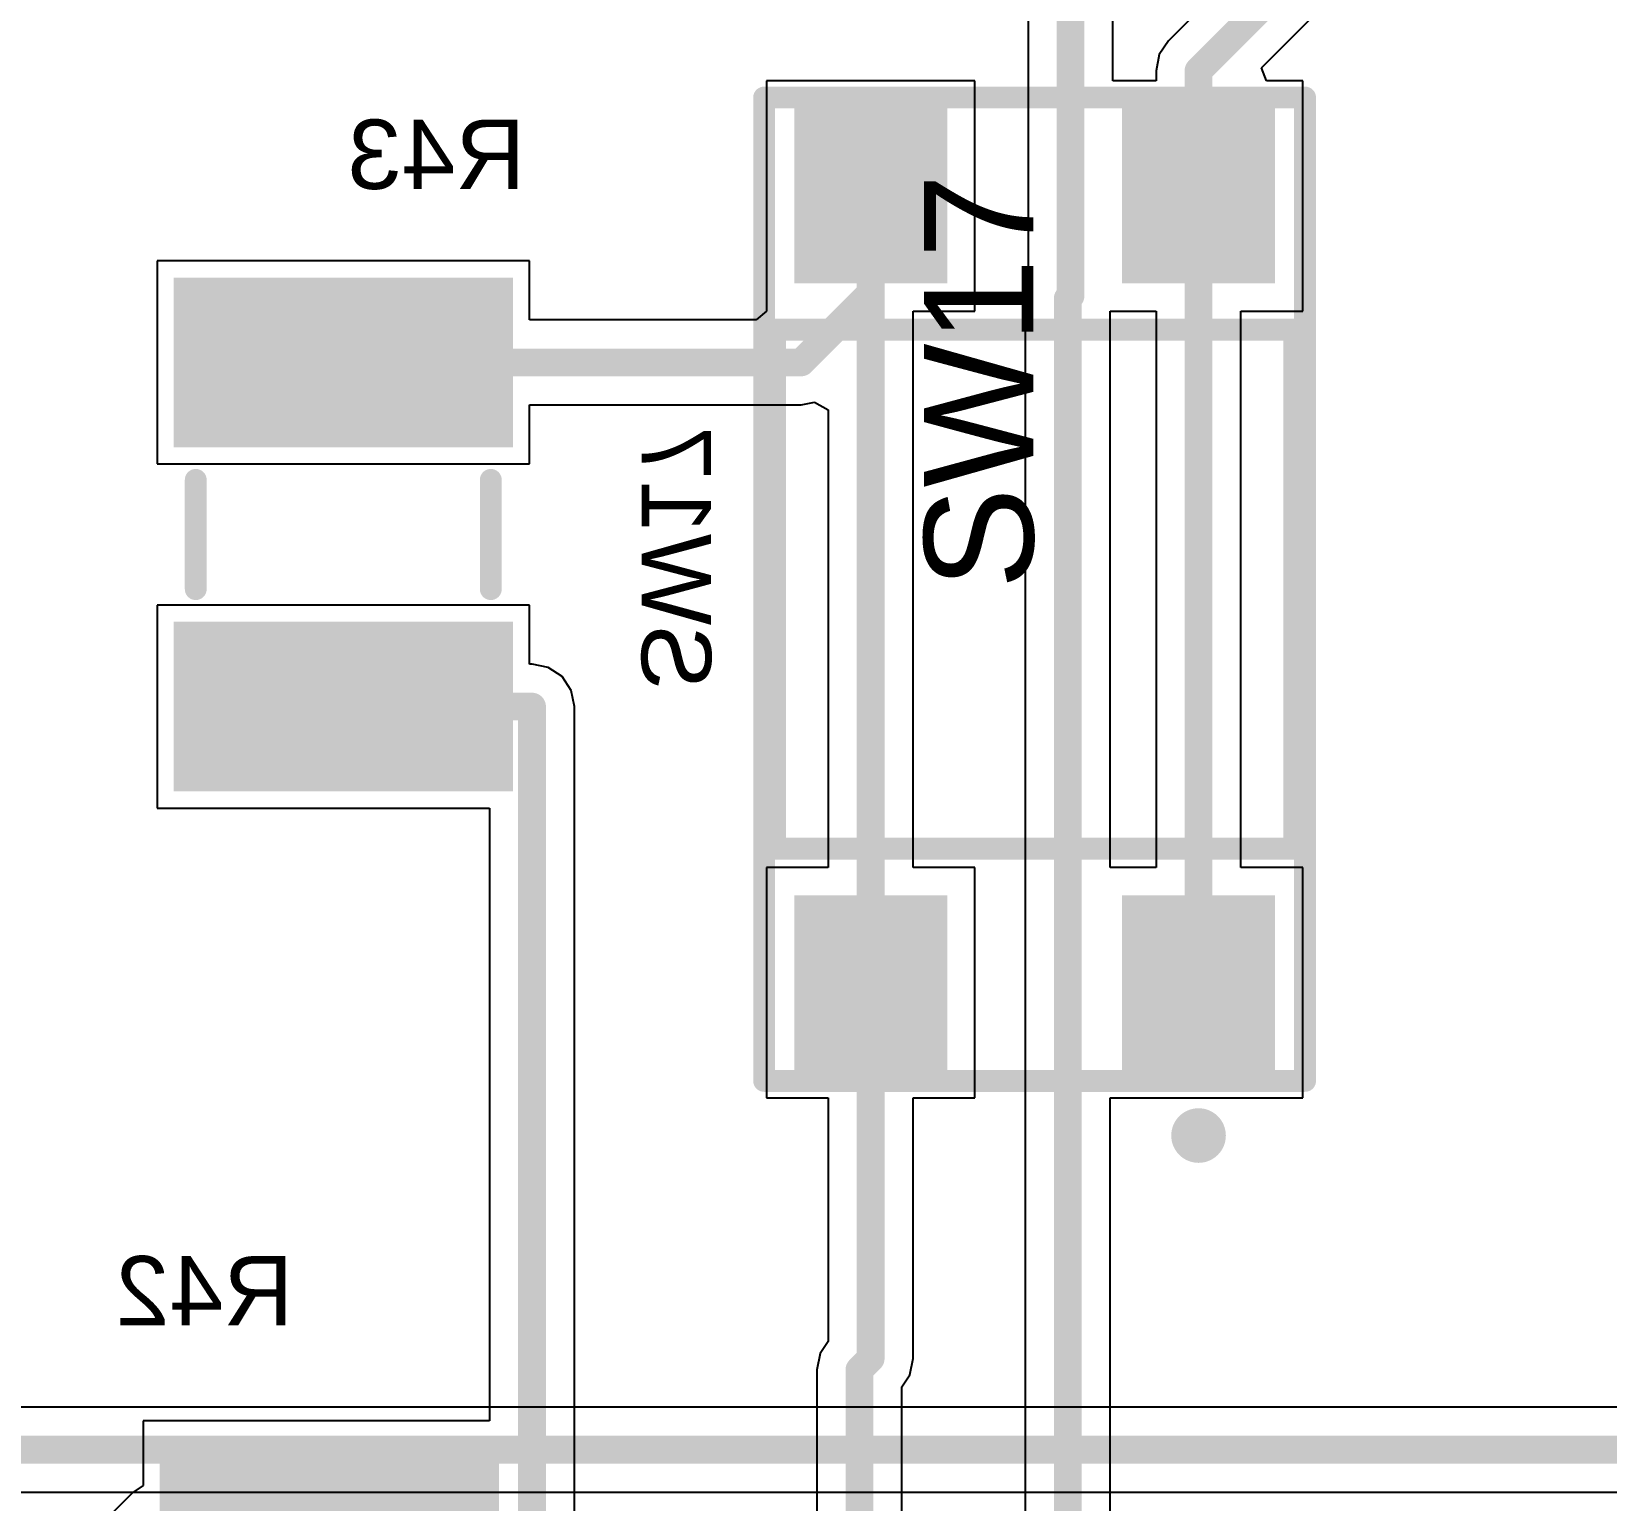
# Model space of a CAD drawing. Header units: inches. Extents: x -8.09 to -2.28, y -0.1 to 6.11.
# Drawn here: x -7.412 to -6.845, y 2.61 to 3.139 of the extents above; entities that cross this region are included whole.
import ezdxf

# ---------------------------------------------------------------- set-up
doc = ezdxf.new("R2010")
doc.units = ezdxf.units.IN
doc.header["$MEASUREMENT"] = 0
for name, color, linetype in [('BottomLayer', 5, 'Continuous'), ('Mechanical5', 56, 'Continuous'), ('TopLayer', 1, 'Continuous'), ('TopOverlay', 2, 'Continuous'), ('TopPaste', 8, 'Continuous'), ('TopSolder', 216, 'Continuous')]:
    doc.layers.add(name, color=color, linetype=linetype)
doc.styles.add('Arial', font='', dxfattribs={"height": 0.2})
doc.styles.get('Arial').set_extended_font_data('Arial')

# ---------------------------------------------------------------- blocks, each defined once
blk = doc.blocks.new('FP_TL3305AF260QG_MFG_18')
at = {"layer": 'TopLayer'}
for points in [[(-0.17323, 0.08661), (-0.11024, 0.08661), (-0.11024, 0.0315), (-0.17323, 0.0315)], [(0.11024, 0.08661), (0.17323, 0.08661), (0.17323, 0.0315), (0.11024, 0.0315)], [(-0.17323, -0.0315), (-0.11024, -0.0315), (-0.11024, -0.08661), (-0.17323, -0.08661)], [(0.11024, -0.0315), (0.17323, -0.0315), (0.17323, -0.08661), (0.11024, -0.08661)]]:
    blk.add_hatch(color=1, dxfattribs=at).paths.add_polyline_path(points)
at = {"layer": 'TopPaste'}
for points in [[(-0.17323, 0.08661), (-0.11024, 0.08661), (-0.11024, 0.0315), (-0.17323, 0.0315)], [(0.11024, 0.08661), (0.17323, 0.08661), (0.17323, 0.0315), (0.11024, 0.0315)], [(-0.17323, -0.0315), (-0.11024, -0.0315), (-0.11024, -0.08661), (-0.17323, -0.08661)], [(0.11024, -0.0315), (0.17323, -0.0315), (0.17323, -0.08661), (0.11024, -0.08661)]]:
    blk.add_hatch(color=8, dxfattribs=at).paths.add_polyline_path(points)
at = {"layer": 'TopSolder'}
for points in [[(-0.17323, 0.08661), (-0.11024, 0.08661), (-0.11024, 0.0315), (-0.17323, 0.0315)], [(0.11024, 0.08661), (0.17323, 0.08661), (0.17323, 0.0315), (0.11024, 0.0315)], [(-0.17323, -0.0315), (-0.11024, -0.0315), (-0.11024, -0.08661), (-0.17323, -0.08661)], [(0.11024, -0.0315), (0.17323, -0.0315), (0.17323, -0.08661), (0.11024, -0.08661)]]:
    blk.add_hatch(color=216, dxfattribs=at).paths.add_polyline_path(points)
at = {"layer": 'Mechanical5'}
for points in [[(-0.17717, 0.09744, 0.00787, 0.00787, 0), (-0.17717, -0.09744, 0.00787, 0.00787, 0)], [(-0.17717, 0.09744, 0.00787, 0.00787, 0), (0.17717, 0.09744, 0.00787, 0.00787, 0)], [(0.17717, 0.09744, 0.00787, 0.00787, 0), (0.17717, -0.09744, 0.00787, 0.00787, 0)], [(-0.17717, -0.09744, 0.00787, 0.00787, 0), (0.17717, -0.09744, 0.00787, 0.00787, 0)]]:
    blk.add_lwpolyline(points, format="xyseb", dxfattribs=at)
for points in [[(-0.17913, 0.09744, 0.00394, 0.00394, 1), (-0.1752, 0.09744, 0.00394, 0.00394, 1)], [(-0.17913, 0.09744, 0.00394, 0.00394, 1), (-0.1752, 0.09744, 0.00394, 0.00394, 1)], [(0.1752, 0.09744, 0.00394, 0.00394, 1), (0.17913, 0.09744, 0.00394, 0.00394, 1)], [(0.1752, 0.09744, 0.00394, 0.00394, 1), (0.17913, 0.09744, 0.00394, 0.00394, 1)], [(-0.17913, -0.09744, 0.00394, 0.00394, 1), (-0.1752, -0.09744, 0.00394, 0.00394, 1)], [(-0.17913, -0.09744, 0.00394, 0.00394, 1), (-0.1752, -0.09744, 0.00394, 0.00394, 1)], [(0.1752, -0.09744, 0.00394, 0.00394, 1), (0.17913, -0.09744, 0.00394, 0.00394, 1)], [(0.1752, -0.09744, 0.00394, 0.00394, 1), (0.17913, -0.09744, 0.00394, 0.00394, 1)]]:
    blk.add_lwpolyline(points, format="xyseb", close=True, dxfattribs=at)
at = {"layer": 'TopOverlay'}
for points in [[(-0.0935, 0.0935, 0.00787, 0.00787, 0), (-0.0935, -0.0935, 0.00787, 0.00787, 0)], [(-0.0935, 0.0935, 0.00787, 0.00787, 0), (0.0935, 0.0935, 0.00787, 0.00787, 0)], [(0.0935, 0.0935, 0.00787, 0.00787, 0), (0.0935, -0.0935, 0.00787, 0.00787, 0)], [(-0.0935, -0.0935, 0.00787, 0.00787, 0), (0.0935, -0.0935, 0.00787, 0.00787, 0)]]:
    blk.add_lwpolyline(points, format="xyseb", dxfattribs=at)
for points in [[(-0.09547, 0.0935, 0.00394, 0.00394, 1), (-0.09154, 0.0935, 0.00394, 0.00394, 1)], [(-0.09547, 0.0935, 0.00394, 0.00394, 1), (-0.09154, 0.0935, 0.00394, 0.00394, 1)], [(0.09154, 0.0935, 0.00394, 0.00394, 1), (0.09547, 0.0935, 0.00394, 0.00394, 1)], [(0.09154, 0.0935, 0.00394, 0.00394, 1), (0.09547, 0.0935, 0.00394, 0.00394, 1)], [(-0.19193, -0.05906, 0.00984, 0.00984, 1), (-0.20177, -0.05906, 0.00984, 0.00984, 1)], [(-0.20423, -0.05906, 0.00492, 0.00492, 1), (-0.19931, -0.05906, 0.00492, 0.00492, 1)], [(-0.19439, -0.05906, 0.00492, 0.00492, 1), (-0.18947, -0.05906, 0.00492, 0.00492, 1)], [(-0.09547, -0.0935, 0.00394, 0.00394, 1), (-0.09154, -0.0935, 0.00394, 0.00394, 1)], [(-0.09547, -0.0935, 0.00394, 0.00394, 1), (-0.09154, -0.0935, 0.00394, 0.00394, 1)], [(0.09154, -0.0935, 0.00394, 0.00394, 1), (0.09547, -0.0935, 0.00394, 0.00394, 1)], [(0.09154, -0.0935, 0.00394, 0.00394, 1), (0.09547, -0.0935, 0.00394, 0.00394, 1)]]:
    blk.add_lwpolyline(points, format="xyseb", close=True, dxfattribs=at)
at = {"layer": 'Mechanical5', "style": 'Arial'}
blk.add_text('SW17', height=0.03937, dxfattribs=at).set_placement((0, 0.00044))
blk = doc.blocks.new('RESC3226X70X40ML20T20_48')
at = {"layer": 'TopLayer'}
for points in [[(-0.08858, -0.05709), (-0.08858, 0.05709), (-0.03543, 0.05709), (-0.03543, -0.05709)], [(0.03543, -0.05709), (0.03543, 0.05709), (0.08858, 0.05709), (0.08858, -0.05709)]]:
    blk.add_hatch(color=1, dxfattribs=at).paths.add_polyline_path(points)
at = {"layer": 'TopPaste'}
for points in [[(-0.08858, -0.05709), (-0.08858, 0.05709), (-0.03543, 0.05709), (-0.03543, -0.05709)], [(0.03543, -0.05709), (0.03543, 0.05709), (0.08858, 0.05709), (0.08858, -0.05709)]]:
    blk.add_hatch(color=8, dxfattribs=at).paths.add_polyline_path(points)
at = {"layer": 'TopSolder'}
for points in [[(-0.09258, -0.06109), (-0.09258, 0.06109), (-0.03143, 0.06109), (-0.03143, -0.06109)], [(0.03143, -0.06109), (0.03143, 0.06109), (0.09258, 0.06109), (0.09258, -0.06109)]]:
    blk.add_hatch(color=216, dxfattribs=at).paths.add_polyline_path(points)
at = {"layer": 'TopOverlay'}
for points in [[(0.01968, 0.05315, 0.00787, 0.00787, 0), (-0.01969, 0.05315, 0.00787, 0.00787, 0)], [(0.01968, -0.05315, 0.00787, 0.00787, 0), (-0.01969, -0.05315, 0.00787, 0.00787, 0)]]:
    blk.add_lwpolyline(points, format="xyseb", dxfattribs=at)
for points in [[(-0.02165, 0.05315, 0.00394, 0.00394, 1), (-0.01772, 0.05315, 0.00394, 0.00394, 1)], [(0.01772, 0.05315, 0.00394, 0.00394, 1), (0.02165, 0.05315, 0.00394, 0.00394, 1)], [(-0.02165, -0.05315, 0.00394, 0.00394, 1), (-0.01772, -0.05315, 0.00394, 0.00394, 1)], [(0.01772, -0.05315, 0.00394, 0.00394, 1), (0.02165, -0.05315, 0.00394, 0.00394, 1)]]:
    blk.add_lwpolyline(points, format="xyseb", close=True, dxfattribs=at)
blk = doc.blocks.new('RESC3226X70X40ML20T20_49')
at = {"layer": 'TopLayer'}
for points in [[(-0.08858, -0.05709), (-0.08858, 0.05709), (-0.03543, 0.05709), (-0.03543, -0.05709)], [(0.03543, -0.05709), (0.03543, 0.05709), (0.08858, 0.05709), (0.08858, -0.05709)]]:
    blk.add_hatch(color=1, dxfattribs=at).paths.add_polyline_path(points)
at = {"layer": 'TopPaste'}
for points in [[(-0.08858, -0.05709), (-0.08858, 0.05709), (-0.03543, 0.05709), (-0.03543, -0.05709)], [(0.03543, -0.05709), (0.03543, 0.05709), (0.08858, 0.05709), (0.08858, -0.05709)]]:
    blk.add_hatch(color=8, dxfattribs=at).paths.add_polyline_path(points)
at = {"layer": 'TopSolder'}
for points in [[(-0.09258, -0.06109), (-0.09258, 0.06109), (-0.03143, 0.06109), (-0.03143, -0.06109)], [(0.03143, -0.06109), (0.03143, 0.06109), (0.09258, 0.06109), (0.09258, -0.06109)]]:
    blk.add_hatch(color=216, dxfattribs=at).paths.add_polyline_path(points)
at = {"layer": 'TopOverlay'}
for points in [[(-0.01969, 0.05315, 0.00787, 0.00787, 0), (0.01969, 0.05315, 0.00787, 0.00787, 0)], [(-0.01969, -0.05315, 0.00787, 0.00787, 0), (0.01969, -0.05315, 0.00787, 0.00787, 0)]]:
    blk.add_lwpolyline(points, format="xyseb", dxfattribs=at)
for points in [[(-0.02165, 0.05315, 0.00394, 0.00394, 1), (-0.01772, 0.05315, 0.00394, 0.00394, 1)], [(0.01772, 0.05315, 0.00394, 0.00394, 1), (0.02165, 0.05315, 0.00394, 0.00394, 1)], [(-0.02165, -0.05315, 0.00394, 0.00394, 1), (-0.01772, -0.05315, 0.00394, 0.00394, 1)], [(0.01772, -0.05315, 0.00394, 0.00394, 1), (0.02165, -0.05315, 0.00394, 0.00394, 1)]]:
    blk.add_lwpolyline(points, format="xyseb", close=True, dxfattribs=at)

msp = doc.modelspace()

# ---------------------------------------------------------------- linework, layer by layer
at = {"layer": 'BottomLayer'}
for p, q in [((-6.13369, 2.64352), (-7.4679, 2.64352)), ((-7.47423, 2.61294), (-5.97533, 2.61294))]:
    msp.add_line(p, q, dxfattribs=at)
msp.add_lwpolyline([(-7.47423, 2.62823, 0.01, 0.01, 0), (-5.969, 2.62823, 0.01, 0.01, 0)], format="xyseb", dxfattribs=at)
at = {"layer": 'TopLayer'}
for p, q in [((-7.05329, 3.96941), (-7.05329, 3.04803)), ((-7.02271, 3.1215), (-7.02271, 3.25117)), ((-6.93581, 3.20281), (-7.0027, 3.13592)), ((-6.96926, 3.12612), (-6.91866, 3.17671)), ((-7.0027, 3.13592), (-7.00602, 3.13096)), ((-7.00602, 3.13096), (-7.00718, 3.12511)), ((-7.07244, 3.1215), (-7.14756, 3.1215)), ((-7.14756, 3.1215), (-7.14756, 3.0385)), ((-7.07244, 3.0385), (-7.07244, 3.1215)), ((-7.00718, 3.1215), (-7.02271, 3.1215)), ((-7.00718, 3.12511), (-7.00718, 3.1215)), ((-6.96734, 3.1215), (-6.96926, 3.12612)), ((-6.95433, 3.1215), (-6.96734, 3.1215)), ((-6.95433, 3.0385), (-6.95433, 3.1215)), ((-7.23291, 3.05657), (-7.36709, 3.05657)), ((-7.36709, 3.05657), (-7.36709, 2.98343)), ((-7.23291, 3.03529), (-7.23291, 3.05657)), ((-7.05329, 3.04803), (-7.05429, 3.043)), ((-7.05429, 3.043), (-7.05429, 2.4064)), ((-7.14756, 3.0385), (-7.15123, 3.03529)), ((-7.09471, 2.83803), (-7.09471, 3.0385)), ((-7.09471, 3.0385), (-7.07244, 3.0385)), ((-7.02371, 2.83803), (-7.02371, 3.0385)), ((-7.02371, 3.0385), (-7.00718, 3.0385)), ((-7.00718, 3.0385), (-7.00718, 2.938)), ((-6.9766, 2.938), (-6.9766, 3.0385)), ((-6.9766, 3.0385), (-6.95433, 3.0385)), ((-7.15123, 3.03529), (-7.23291, 3.03529)), ((-7.23291, 2.98343), (-7.23291, 3.00471)), ((-7.23291, 3.00471), (-7.135, 3.00471)), ((-7.135, 3.00471), (-7.13029, 3.00564)), ((-7.13029, 3.00564), (-7.12529, 3.00289)), ((-7.12529, 3.00289), (-7.12529, 2.83803)), ((-7.36709, 2.98343), (-7.23291, 2.98343)), ((-7.00718, 2.938), (-7.00718, 2.83803)), ((-6.9766, 2.83803), (-6.9766, 2.938)), ((-7.23291, 2.93256), (-7.36709, 2.93256)), ((-7.36709, 2.93256), (-7.36709, 2.85941)), ((-7.23291, 2.91128), (-7.23291, 2.93256)), ((-7.232, 2.91128), (-7.23291, 2.91128)), ((-7.22615, 2.91011), (-7.232, 2.91128)), ((-7.22119, 2.9068), (-7.22615, 2.91011)), ((-7.21787, 2.90184), (-7.22119, 2.9068)), ((-7.21671, 2.89598), (-7.21787, 2.90184)), ((-7.21671, 2.54686), (-7.21671, 2.89598)), ((-7.36709, 2.85941), (-7.24729, 2.85941)), ((-7.24729, 2.85941), (-7.24729, 2.63858)), ((-7.12529, 2.83803), (-7.14756, 2.83803)), ((-7.14756, 2.83803), (-7.14756, 2.75504)), ((-7.07244, 2.83803), (-7.09471, 2.83803)), ((-7.07244, 2.75504), (-7.07244, 2.83803)), ((-7.00718, 2.83803), (-7.02371, 2.83803)), ((-6.95433, 2.83803), (-6.9766, 2.83803)), ((-6.95433, 2.75504), (-6.95433, 2.83803)), ((-7.14756, 2.75504), (-7.12529, 2.75504)), ((-7.12529, 2.75504), (-7.12529, 2.66718)), ((-7.09471, 2.66106), (-7.09471, 2.75504)), ((-7.09471, 2.75504), (-7.07244, 2.75504)), ((-7.02371, 2.56323), (-7.02371, 2.75504)), ((-7.02371, 2.75504), (-6.95433, 2.75504)), ((-7.12529, 2.66718), (-7.12819, 2.66285)), ((-7.12819, 2.66285), (-7.12935, 2.657)), ((-7.12935, 2.657), (-7.12935, 2.56323)), ((-7.09587, 2.6552), (-7.09471, 2.66106)), ((-7.09876, 2.65088), (-7.09587, 2.6552)), ((-7.09876, 2.56323), (-7.09876, 2.65088)), ((-7.24729, 2.63858), (-7.37209, 2.63858)), ((-7.37209, 2.63858), (-7.37209, 2.61531)), ((-7.37581, 2.61282), (-7.39081, 2.59782)), ((-7.37209, 2.61531), (-7.37581, 2.61282))]:
    msp.add_line(p, q, dxfattribs=at)
for points in [[(-7.038, 3.044, 0.01, 0.01, 0), (-7.038, 4.046, 0.01, 0.01, 0)], [(-6.99189, 3.12511, 0.01, 0.01, 0), (-6.925, 3.192, 0.01, 0.01, 0)], [(-6.99189, 3.08, 0.01, 0.01, 0), (-6.99189, 3.12511, 0.01, 0.01, 0)], [(-7.11, 3.045, 0.01, 0.01, 0), (-7.11, 3.08, 0.01, 0.01, 0)], [(-6.99189, 2.938, 0.01, 0.01, 0), (-6.99189, 3.08, 0.01, 0.01, 0)], [(-7.135, 3.02, 0.01, 0.01, 0), (-7.11, 3.045, 0.01, 0.01, 0)], [(-7.11, 2.79654, 0.01, 0.01, 0), (-7.11, 3.045, 0.01, 0.01, 0)], [(-7.039, 3.043, 0.01, 0.01, 0), (-7.038, 3.044, 0.01, 0.01, 0)], [(-7.039, 2.087, 0.01, 0.01, 0), (-7.039, 3.043, 0.01, 0.01, 0)], [(-7.3, 3.02, 0.01, 0.01, 0), (-7.135, 3.02, 0.01, 0.01, 0)], [(-6.99189, 2.79654, 0.01, 0.01, 0), (-6.99189, 2.938, 0.01, 0.01, 0)], [(-7.3, 2.89598, 0.01, 0.01, 0), (-7.232, 2.89598, 0.01, 0.01, 0)], [(-7.232, 2.386, 0.01, 0.01, 0), (-7.232, 2.89598, 0.01, 0.01, 0)], [(-7.11, 2.66106, 0.01, 0.01, 0), (-7.11, 2.79654, 0.01, 0.01, 0)], [(-7.11406, 2.657, 0.01, 0.01, 0), (-7.11, 2.66106, 0.01, 0.01, 0)], [(-7.11406, 2.52173, 0.01, 0.01, 0), (-7.11406, 2.657, 0.01, 0.01, 0)]]:
    msp.add_lwpolyline(points, format="xyseb", dxfattribs=at)
for points in [[(-6.99439, 3.12511, 0.005, 0.005, 1), (-6.98939, 3.12511, 0.005, 0.005, 1)], [(-6.99439, 3.12511, 0.005, 0.005, 1), (-6.98939, 3.12511, 0.005, 0.005, 1)], [(-7.1125, 3.08, 0.005, 0.005, 1), (-7.1075, 3.08, 0.005, 0.005, 1)], [(-6.99439, 3.08, 0.005, 0.005, 1), (-6.98939, 3.08, 0.005, 0.005, 1)], [(-6.99439, 3.08, 0.005, 0.005, 1), (-6.98939, 3.08, 0.005, 0.005, 1)], [(-7.1125, 3.045, 0.005, 0.005, 1), (-7.1075, 3.045, 0.005, 0.005, 1)], [(-7.1125, 3.045, 0.005, 0.005, 1), (-7.1075, 3.045, 0.005, 0.005, 1)], [(-7.1125, 3.045, 0.005, 0.005, 1), (-7.1075, 3.045, 0.005, 0.005, 1)], [(-7.0415, 3.043, 0.005, 0.005, 1), (-7.0365, 3.043, 0.005, 0.005, 1)], [(-7.0415, 3.043, 0.005, 0.005, 1), (-7.0365, 3.043, 0.005, 0.005, 1)], [(-7.0405, 3.044, 0.005, 0.005, 1), (-7.0355, 3.044, 0.005, 0.005, 1)], [(-7.0405, 3.044, 0.005, 0.005, 1), (-7.0355, 3.044, 0.005, 0.005, 1)], [(-7.3025, 3.02, 0.005, 0.005, 1), (-7.2975, 3.02, 0.005, 0.005, 1)], [(-7.1375, 3.02, 0.005, 0.005, 1), (-7.1325, 3.02, 0.005, 0.005, 1)], [(-7.1375, 3.02, 0.005, 0.005, 1), (-7.1325, 3.02, 0.005, 0.005, 1)], [(-6.99439, 2.938, 0.005, 0.005, 1), (-6.98939, 2.938, 0.005, 0.005, 1)], [(-6.99439, 2.938, 0.005, 0.005, 1), (-6.98939, 2.938, 0.005, 0.005, 1)], [(-7.3025, 2.89598, 0.005, 0.005, 1), (-7.2975, 2.89598, 0.005, 0.005, 1)], [(-7.2345, 2.89598, 0.005, 0.005, 1), (-7.2295, 2.89598, 0.005, 0.005, 1)], [(-7.2345, 2.89598, 0.005, 0.005, 1), (-7.2295, 2.89598, 0.005, 0.005, 1)], [(-7.1125, 2.79654, 0.005, 0.005, 1), (-7.1075, 2.79654, 0.005, 0.005, 1)], [(-7.1125, 2.79654, 0.005, 0.005, 1), (-7.1075, 2.79654, 0.005, 0.005, 1)], [(-6.99439, 2.79654, 0.005, 0.005, 1), (-6.98939, 2.79654, 0.005, 0.005, 1)], [(-7.11656, 2.657, 0.005, 0.005, 1), (-7.11156, 2.657, 0.005, 0.005, 1)], [(-7.11656, 2.657, 0.005, 0.005, 1), (-7.11156, 2.657, 0.005, 0.005, 1)], [(-7.1125, 2.66106, 0.005, 0.005, 1), (-7.1075, 2.66106, 0.005, 0.005, 1)], [(-7.1125, 2.66106, 0.005, 0.005, 1), (-7.1075, 2.66106, 0.005, 0.005, 1)]]:
    msp.add_lwpolyline(points, format="xyseb", close=True, dxfattribs=at)

# ---------------------------------------------------------------- block references
for name, p, rotation in [('FP_TL3305AF260QG_MFG_18', (-7.05094, 2.93827), 90), ('RESC3226X70X40ML20T20_48', (-7.3, 2.95799), 270), ('RESC3226X70X40ML20T20_49', (-7.305, 2.54), 90)]:
    msp.add_blockref(name, p, dxfattribs=dict(rotation=rotation))

# ---------------------------------------------------------------- texts
at = {"layer": 'TopOverlay', "style": 'Arial', "text_generation_flag": 2}
for s, p in [('R43', (-7.23441, 3.0825)), ('R42', (-7.318, 2.673))]:
    msp.add_text(s, height=0.025, dxfattribs=at).set_placement(p)
msp.add_text('SW17', height=0.025, rotation=270, dxfattribs=at).set_placement((-7.1925, 2.90197))

doc.saveas('drawing.dxf')
